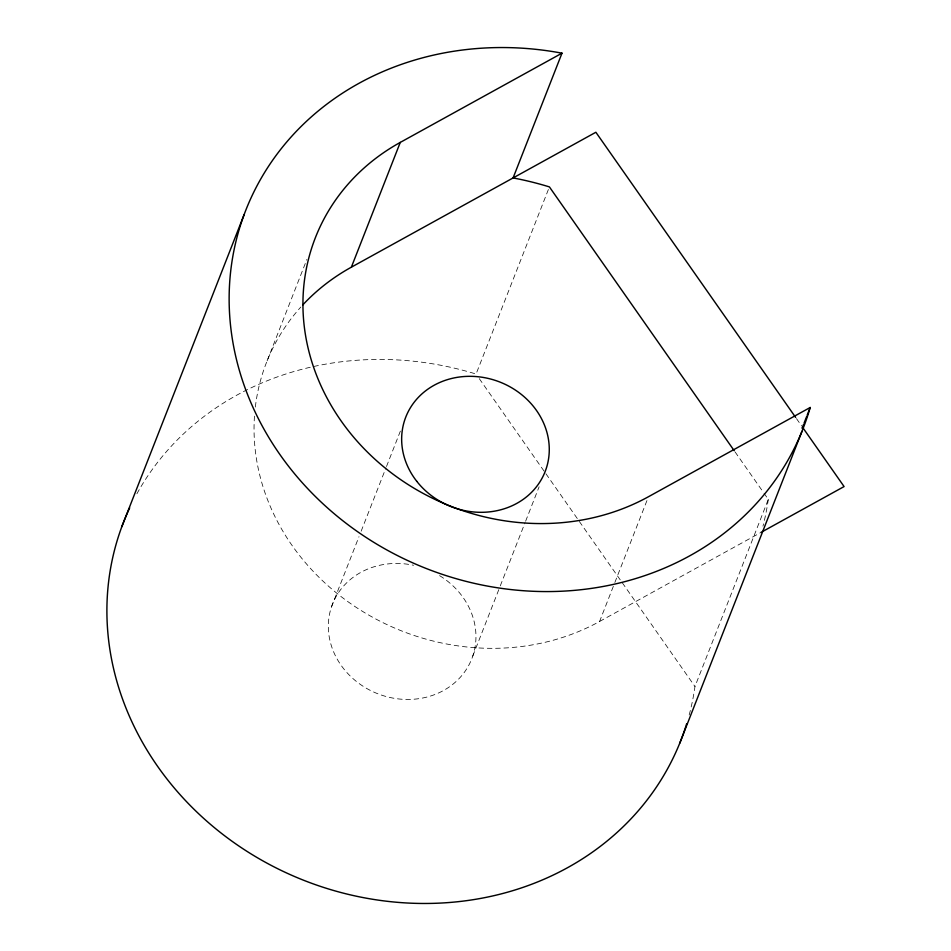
<?xml version="1.0" encoding="UTF-8"?>
<svg xmlns="http://www.w3.org/2000/svg" width="951" height="951" viewBox="0 0 951 951"><rect width="100%" height="100%" fill="white"/><g stroke="black" fill="none" stroke-linecap="round" stroke-linejoin="round"><path stroke-width="0.71" stroke-dasharray="4.75 3.57" d="M267.124 360.857L306.888 259.409M331.495 606.869L358.991 536.697M361.154 531.193L385.951 467.892M386.498 466.513L400.514 430.744M548.382 189.511L476.071 374.04A299.256 267.588 21.4 0 0 135.363 496.588M472.778 656.047L499.739 587.242M500.285 585.864L525.083 522.575M525.63 521.196L539.11 486.793M254.476 416.134A224.448 200.685 21.4 0 0 365.6 613.24A224.448 200.685 21.4 0 0 599.582 621.478L614.346 583.783M614.857 582.487L647.453 499.311M689.178 715.021A299.256 267.588 21.4 0 0 694.967 686.515L768.301 499.37L764.045 493.296M599.582 621.478L760.039 532.94M796.486 418.618L801.586 425.893M735.087 451.951L763.201 492.083M479.28 378.641L545.054 472.528M545.91 473.741L694.967 686.515M768.301 499.37A299.256 267.588 21.4 0 1 762.964 526.165M255.332 407.064A224.448 200.685 21.4 0 1 300.825 307.054M439.576 575.64A74.82 66.891 21.4 0 1 446.245 688.916A74.82 66.891 21.4 0 1 330.484 642.71A74.82 66.891 21.4 0 1 413.602 565.274"/><path stroke-width="1.43" d="M121.811 526.735L244.038 214.843M302.751 304.95A224.448 200.685 21.4 0 1 351.371 267.172L400.264 142.412L561.993 53.173L513.1 177.932A299.256 267.588 21.4 0 1 549.405 186.907L734.231 450.738M802.05 428.271L803.583 424.372M804.082 423.076L806.638 416.574M807.137 415.278L810.204 407.48A299.256 267.588 21.4 0 1 462.436 580.419A299.256 267.588 21.4 0 1 233.364 253.43A299.256 267.588 21.4 0 1 561.993 53.173M679.739 743.23L801.966 431.338M351.371 267.172L595.873 132.26L795.63 417.406M810.204 407.48L648.475 496.719A224.448 200.685 21.4 0 1 340.981 420.746A224.448 200.685 21.4 0 1 400.264 142.412M760.848 532.489L844.084 486.567L802.43 427.106M686.67 723.735A299.256 267.588 21.4 0 1 305.675 881.054A299.256 267.588 21.4 0 1 129.693 507.882M416.728 481.265A74.82 66.891 21.4 0 0 543.544 475.286A74.82 66.891 21.4 0 0 466.145 376.406A74.82 66.891 21.4 0 0 416.728 481.265"/></g></svg>
